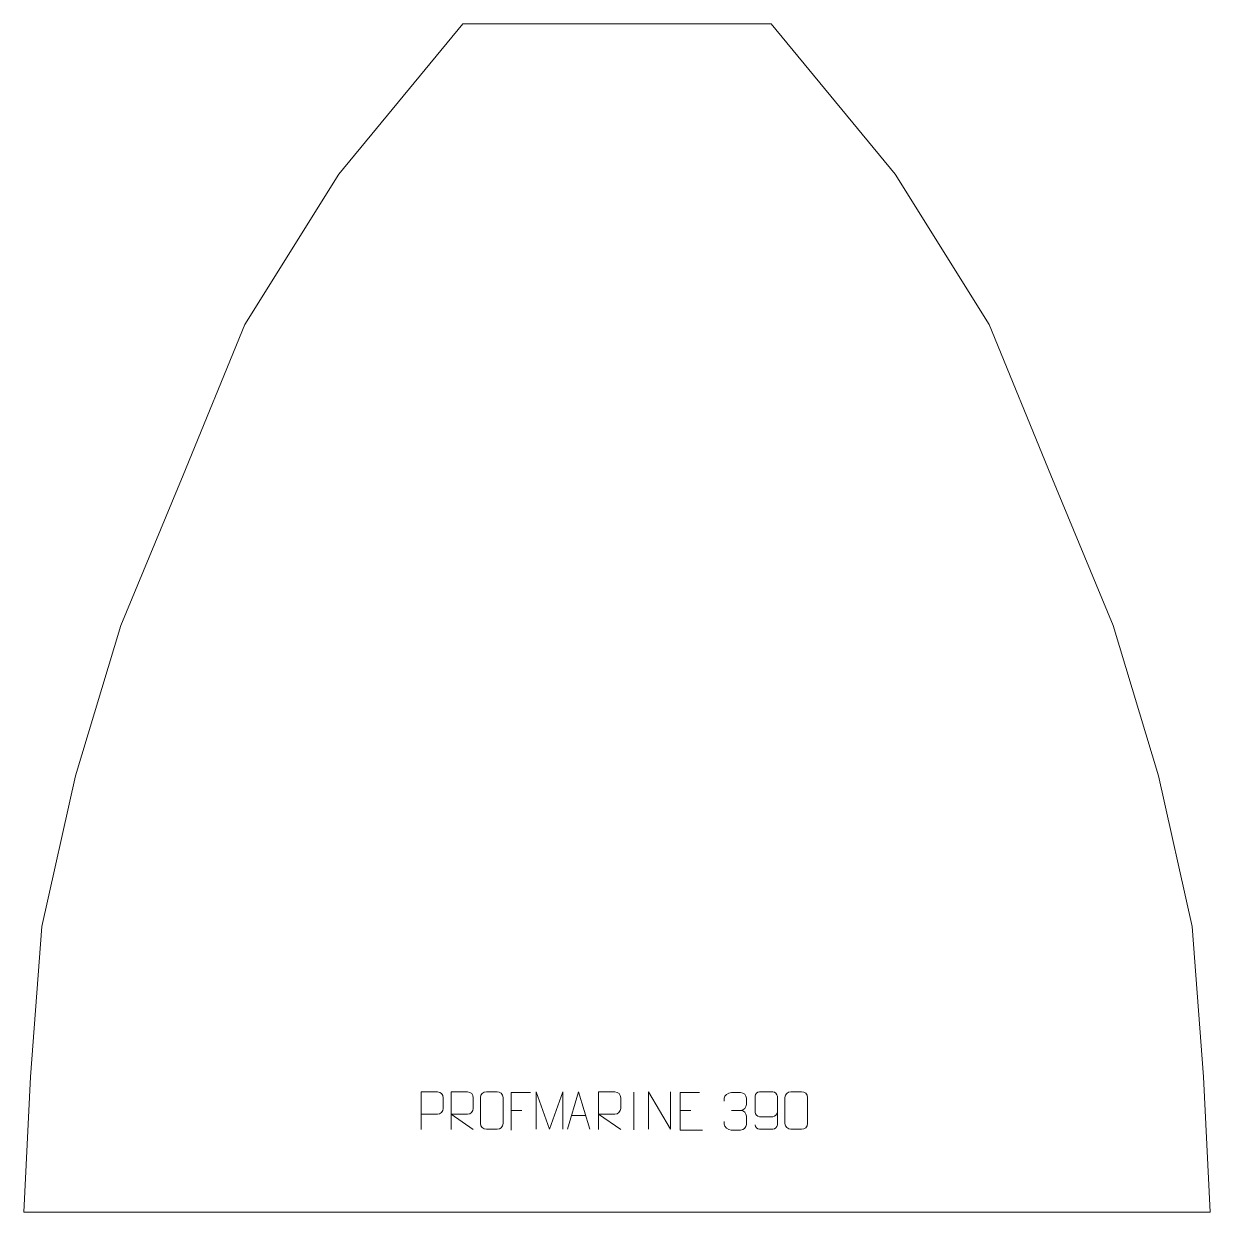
# Model space of a CAD drawing. Header units: millimetres. Extents: x -402 to 387, y 731 to 1521.
import ezdxf

# ---------------------------------------------------------------- set-up
doc = ezdxf.new("R2010")
doc.units = ezdxf.units.MM
doc.header["$MEASUREMENT"] = 0
doc.layers.add('layer 1', color=7, linetype='Continuous')

msp = doc.modelspace()

# ---------------------------------------------------------------- linework, layer by layer
at = {"layer": 'layer 1', "color": 242, "lineweight": 9}
msp.add_open_spline([(-109.653, 1521.2721), (-109.653, 1521.2721), (95.3462, 1521.2721), (95.3462, 1521.2721), (95.3462, 1521.2721), (95.3462, 1521.2721), (177.8471, 1421.2714), (177.8471, 1421.2714), (177.8471, 1421.2714), (177.8471, 1421.2714), (240.3477, 1321.2726), (240.3477, 1321.2726), (240.3477, 1321.2726), (240.3477, 1321.2726), (281.3474, 1221.2719), (281.3474, 1221.2719), (281.3474, 1221.2719), (281.3474, 1221.2719), (322.8471, 1121.2726), (322.8471, 1121.2726), (322.8471, 1121.2726), (322.8471, 1121.2726), (352.8467, 1021.2719), (352.8467, 1021.2719), (352.8467, 1021.2719), (352.8467, 1021.2719), (375.3461, 921.2731), (375.3461, 921.2731), (375.3461, 921.2731), (375.3461, 921.2731), (382.8467, 821.2724), (382.8467, 821.2724), (382.8467, 821.2724), (382.8467, 821.2724), (387.3468, 731.2728), (387.3468, 731.2728), (387.3468, 731.2728), (387.3468, 731.2728), (-401.6521, 731.2728), (-401.6521, 731.2728), (-401.6521, 731.2728), (-401.6521, 731.2728), (-397.1521, 821.2724), (-397.1521, 821.2724), (-397.1521, 821.2724), (-397.1521, 821.2724), (-389.6533, 921.2731), (-389.6533, 921.2731), (-389.6533, 921.2731), (-389.6533, 921.2731), (-367.1534, 1021.2719), (-367.1534, 1021.2719), (-367.1534, 1021.2719), (-367.1534, 1021.2719), (-337.152, 1121.2726), (-337.152, 1121.2726), (-337.152, 1121.2726), (-337.152, 1121.2726), (-295.6527, 1221.2719), (-295.6527, 1221.2719), (-295.6527, 1221.2719), (-295.6527, 1221.2719), (-254.653, 1321.2726), (-254.653, 1321.2726), (-254.653, 1321.2726), (-254.653, 1321.2726), (-192.1525, 1421.2714), (-192.1525, 1421.2714), (-192.1525, 1421.2714), (-192.1525, 1421.2714), (-109.653, 1521.2721), (-109.653, 1521.2721)], degree=3, knots=[0, 0, 0, 0, 0.05263158, 0.05263158, 0.05263158, 0.05263158, 0.10526316, 0.10526316, 0.10526316, 0.10526316, 0.15789474, 0.15789474, 0.15789474, 0.15789474, 0.21052632, 0.21052632, 0.21052632, 0.21052632, 0.26315789, 0.26315789, 0.26315789, 0.26315789, 0.31578947, 0.31578947, 0.31578947, 0.31578947, 0.36842105, 0.36842105, 0.36842105, 0.36842105, 0.42105263, 0.42105263, 0.42105263, 0.42105263, 0.47368421, 0.47368421, 0.47368421, 0.47368421, 0.52631579, 0.52631579, 0.52631579, 0.52631579, 0.57894737, 0.57894737, 0.57894737, 0.57894737, 0.63157895, 0.63157895, 0.63157895, 0.63157895, 0.68421053, 0.68421053, 0.68421053, 0.68421053, 0.73684211, 0.73684211, 0.73684211, 0.73684211, 0.78947368, 0.78947368, 0.78947368, 0.78947368, 0.84210526, 0.84210526, 0.84210526, 0.84210526, 0.89473684, 0.89473684, 0.89473684, 0.89473684, 1, 1, 1, 1], dxfattribs=at)
at = {"layer": 'layer 1', "color": 250, "lineweight": 9}
for points, knots in [([(-137.3621, 786.2559), (-137.3621, 786.2559), (-137.3621, 811.2156), (-137.3621, 811.2156), (-137.3621, 811.2156), (-133.7662, 811.2156), (-130.17, 811.2156), (-126.5738, 811.2156), (-126.5738, 811.2156), (-124.248, 811.1777), (-122.6902, 809.6873), (-122.6944, 807.3205), (-122.6944, 807.3205), (-122.6948, 805.2844), (-122.6948, 802.2243), (-122.6944, 800.1878), (-122.6944, 800.1878), (-122.7009, 798.312), (-124.5136, 796.3696), (-126.5237, 796.3504), (-126.5237, 796.3504), (-126.5237, 796.3504), (-137.3621, 796.3504), (-137.3621, 796.3504)], [0, 0, 0, 0, 0.14285714, 0.14285714, 0.14285714, 0.14285714, 0.28571429, 0.28571429, 0.28571429, 0.28571429, 0.42857143, 0.42857143, 0.42857143, 0.42857143, 0.57142857, 0.57142857, 0.57142857, 0.57142857, 0.71428571, 0.71428571, 0.71428571, 0.71428571, 1, 1, 1, 1]), ([(-117.3602, 786.259), (-117.3602, 786.259), (-117.3602, 811.2125), (-117.3602, 811.2125), (-117.3602, 811.2125), (-113.7654, 811.2125), (-110.1699, 811.2125), (-106.5747, 811.2125), (-106.5747, 811.2125), (-104.2494, 811.1748), (-102.6921, 809.6848), (-102.6962, 807.3184), (-102.6962, 807.3184), (-102.6966, 805.2829), (-102.6966, 802.2235), (-102.6962, 800.1875), (-102.6962, 800.1875), (-102.7027, 798.312), (-104.515, 796.3702), (-106.5245, 796.3511), (-106.5245, 796.3511), (-106.5245, 796.3511), (-117.3602, 796.3511), (-117.3602, 796.3511), (-117.3602, 796.3511), (-117.3602, 796.3511), (-102.7055, 786.259), (-102.7055, 786.259)], [0, 0, 0, 0, 0.125, 0.125, 0.125, 0.125, 0.25, 0.25, 0.25, 0.25, 0.375, 0.375, 0.375, 0.375, 0.5, 0.5, 0.5, 0.5, 0.625, 0.625, 0.625, 0.625, 0.75, 0.75, 0.75, 0.75, 1, 1, 1, 1]), ([(-94.0187, 811.3969), (-91.652, 811.3969), (-89.2849, 811.3969), (-86.9178, 811.3969), (-86.9178, 811.3969), (-84.9368, 811.4325), (-82.9103, 809.9378), (-82.8832, 807.4951), (-82.8832, 807.4951), (-82.8836, 801.7363), (-82.8836, 795.977), (-82.8832, 790.2174), (-82.8832, 790.2174), (-83.0254, 787.8892), (-84.7322, 786.4066), (-86.9178, 786.3957), (-86.9178, 786.3957), (-89.2908, 786.3961), (-91.6638, 786.3961), (-94.0364, 786.3957), (-94.0364, 786.3957), (-95.9953, 786.2901), (-98.0022, 788.1785), (-97.9908, 790.2), (-97.9908, 790.2), (-97.9905, 795.9821), (-97.9905, 801.7637), (-97.9908, 807.545), (-97.9908, 807.545), (-97.9865, 809.6876), (-96.209, 811.4104), (-94.0187, 811.3969)], [0, 0, 0, 0, 0.11111111, 0.11111111, 0.11111111, 0.11111111, 0.22222222, 0.22222222, 0.22222222, 0.22222222, 0.33333333, 0.33333333, 0.33333333, 0.33333333, 0.44444444, 0.44444444, 0.44444444, 0.44444444, 0.55555556, 0.55555556, 0.55555556, 0.55555556, 0.66666667, 0.66666667, 0.66666667, 0.66666667, 0.77777778, 0.77777778, 0.77777778, 0.77777778, 1, 1, 1, 1]), ([(-64.7311, 810.7742), (-64.7311, 810.7742), (-77.6051, 810.7742), (-77.6051, 810.7742), (-77.6051, 810.7742), (-77.6051, 810.7742), (-77.6051, 785.8206), (-77.6051, 785.8206)], [0, 0, 0, 0, 0.33333333, 0.33333333, 0.33333333, 0.33333333, 1, 1, 1, 1]), ([(-60.8635, 786.4156), (-60.8635, 786.4156), (-60.8635, 811.3735), (-60.8635, 811.3735), (-60.8635, 811.3735), (-60.8635, 811.3735), (-51.9384, 786.4156), (-51.9384, 786.4156), (-51.9384, 786.4156), (-51.9384, 786.4156), (-43.1785, 811.373), (-43.1785, 811.373), (-43.1785, 811.373), (-43.1785, 811.373), (-43.1785, 786.4156), (-43.1785, 786.4156)], [0, 0, 0, 0, 0.2, 0.2, 0.2, 0.2, 0.4, 0.4, 0.4, 0.4, 0.6, 0.6, 0.6, 0.6, 1, 1, 1, 1]), ([(-40.0864, 786.4178), (-40.0864, 786.4178), (-32.7154, 811.3713), (-32.7154, 811.3713), (-32.7154, 811.3713), (-32.7154, 811.3713), (-25.1455, 786.4178), (-25.1455, 786.4178)], [0, 0, 0, 0, 0.33333333, 0.33333333, 0.33333333, 0.33333333, 1, 1, 1, 1]), ([(-19.3602, 786.259), (-19.3602, 786.259), (-19.3602, 811.2125), (-19.3602, 811.2125), (-19.3602, 811.2125), (-15.7654, 811.2125), (-12.1699, 811.2125), (-8.5747, 811.2125), (-8.5747, 811.2125), (-6.2494, 811.1748), (-4.6921, 809.6848), (-4.6962, 807.3184), (-4.6962, 807.3184), (-4.6966, 805.2829), (-4.6966, 802.2235), (-4.6962, 800.1875), (-4.6962, 800.1875), (-4.7027, 798.312), (-6.515, 796.3702), (-8.5245, 796.3511), (-8.5245, 796.3511), (-8.5245, 796.3511), (-19.3602, 796.3511), (-19.3602, 796.3511), (-19.3602, 796.3511), (-19.3602, 796.3511), (-4.7055, 786.259), (-4.7055, 786.259)], [0, 0, 0, 0, 0.125, 0.125, 0.125, 0.125, 0.25, 0.25, 0.25, 0.25, 0.375, 0.375, 0.375, 0.375, 0.5, 0.5, 0.5, 0.5, 0.625, 0.625, 0.625, 0.625, 0.75, 0.75, 0.75, 0.75, 1, 1, 1, 1]), ([(13.7422, 786.4178), (13.7422, 786.4178), (13.7422, 811.3713), (13.7422, 811.3713), (13.7422, 811.3713), (13.7422, 811.3713), (28.397, 786.4178), (28.397, 786.4178), (28.397, 786.4178), (28.397, 786.4178), (28.397, 811.3713), (28.397, 811.3713)], [0, 0, 0, 0, 0.25, 0.25, 0.25, 0.25, 0.5, 0.5, 0.5, 0.5, 1, 1, 1, 1]), ([(47.6868, 810.7742), (47.6868, 810.7742), (34.8129, 810.7742), (34.8129, 810.7742), (34.8129, 810.7742), (34.8129, 810.7742), (34.8129, 785.8206), (34.8129, 785.8206), (34.8129, 785.8206), (34.8129, 785.8206), (49.6787, 785.8206), (49.6787, 785.8206)], [0, 0, 0, 0, 0.25, 0.25, 0.25, 0.25, 0.5, 0.5, 0.5, 0.5, 1, 1, 1, 1]), ([(64.1731, 805.1397), (64.1731, 805.1397), (64.1731, 806.9969), (64.1731, 806.9969), (64.1731, 806.9969), (64.1588, 808.7388), (66.8233, 810.8569), (68.8824, 810.8342), (68.8824, 810.8342), (70.9465, 810.8342), (73.0105, 810.8342), (75.0742, 810.8342), (75.0742, 810.8342), (77.2687, 810.843), (78.867, 808.9962), (78.9114, 807.0841), (78.9114, 807.0841), (78.911, 805.649), (78.911, 804.2139), (78.9114, 802.7784), (78.9114, 802.7784), (78.8628, 801.1249), (77.2602, 798.8949), (75.0619, 798.9049), (75.0619, 798.9049), (77.2656, 798.8937), (78.8736, 797.0905), (78.9276, 795.031), (78.9276, 795.031), (78.9272, 793.2463), (78.9272, 791.4616), (78.9276, 789.6765), (78.9276, 789.6765), (78.9377, 787.6151), (76.8828, 785.852), (75.0619, 785.8601), (75.0619, 785.8601), (72.9966, 785.8604), (70.9314, 785.8604), (68.8658, 785.8601), (68.8658, 785.8601), (66.6972, 785.8716), (64.1662, 788.2718), (64.1476, 789.7336), (64.1476, 789.7336), (64.1476, 789.7336), (64.1476, 791.6422), (64.1476, 791.6422)], [0, 0, 0, 0, 0.07692308, 0.07692308, 0.07692308, 0.07692308, 0.15384615, 0.15384615, 0.15384615, 0.15384615, 0.23076923, 0.23076923, 0.23076923, 0.23076923, 0.30769231, 0.30769231, 0.30769231, 0.30769231, 0.38461538, 0.38461538, 0.38461538, 0.38461538, 0.46153846, 0.46153846, 0.46153846, 0.46153846, 0.53846154, 0.53846154, 0.53846154, 0.53846154, 0.61538462, 0.61538462, 0.61538462, 0.61538462, 0.69230769, 0.69230769, 0.69230769, 0.69230769, 0.76923077, 0.76923077, 0.76923077, 0.76923077, 0.84615385, 0.84615385, 0.84615385, 0.84615385, 1, 1, 1, 1]), ([(84.632, 789.3642), (84.6561, 788.0247), (86.0123, 786.3714), (87.5842, 786.4058), (87.5842, 786.4058), (90.569, 786.4061), (93.5542, 786.4061), (96.5396, 786.4058), (96.5396, 786.4058), (97.7587, 786.3908), (99.4869, 787.8284), (99.4919, 789.3642), (99.4919, 789.3642), (99.4916, 795.7246), (99.4916, 802.0854), (99.4919, 808.4462), (99.4919, 808.4462), (99.4872, 809.6091), (97.7587, 811.3802), (96.5396, 811.4046), (96.5396, 811.4046), (93.5542, 811.4043), (90.569, 811.4043), (87.5842, 811.4046), (87.5842, 811.4046), (86.3061, 811.3608), (84.6364, 809.7463), (84.632, 808.4462), (84.632, 808.4462), (84.632, 804.8628), (84.632, 801.2798), (84.632, 797.697), (84.632, 797.697), (84.6705, 796.2188), (86.2532, 794.7859), (87.5842, 794.788), (87.5842, 794.788), (90.569, 794.7877), (93.5542, 794.7877), (96.5396, 794.788), (96.5396, 794.788), (97.8691, 794.783), (99.5121, 796.2902), (99.4704, 797.7188)], [0, 0, 0, 0, 0.08333333, 0.08333333, 0.08333333, 0.08333333, 0.16666667, 0.16666667, 0.16666667, 0.16666667, 0.25, 0.25, 0.25, 0.25, 0.33333333, 0.33333333, 0.33333333, 0.33333333, 0.41666667, 0.41666667, 0.41666667, 0.41666667, 0.5, 0.5, 0.5, 0.5, 0.58333333, 0.58333333, 0.58333333, 0.58333333, 0.66666667, 0.66666667, 0.66666667, 0.66666667, 0.75, 0.75, 0.75, 0.75, 0.83333333, 0.83333333, 0.83333333, 0.83333333, 1, 1, 1, 1]), ([(108.4812, 811.4042), (110.8473, 811.4042), (113.2138, 811.4042), (115.5803, 811.4042), (115.5803, 811.4042), (117.5608, 811.4398), (119.5868, 809.9455), (119.6139, 807.5034), (119.6139, 807.5034), (119.6135, 801.746), (119.6135, 795.9882), (119.6139, 790.23), (119.6139, 790.23), (119.4718, 787.9024), (117.7654, 786.4201), (115.5803, 786.4093), (115.5803, 786.4093), (113.2079, 786.4097), (110.8355, 786.4097), (108.4635, 786.4093), (108.4635, 786.4093), (106.505, 786.3037), (104.4986, 788.1916), (104.51, 790.2126), (104.51, 790.2126), (104.5104, 795.9932), (104.5104, 801.7735), (104.51, 807.5533), (104.51, 807.5533), (104.5143, 809.6953), (106.2914, 811.4178), (108.4812, 811.4042)], [0, 0, 0, 0, 0.11111111, 0.11111111, 0.11111111, 0.11111111, 0.22222222, 0.22222222, 0.22222222, 0.22222222, 0.33333333, 0.33333333, 0.33333333, 0.33333333, 0.44444444, 0.44444444, 0.44444444, 0.44444444, 0.55555556, 0.55555556, 0.55555556, 0.55555556, 0.66666667, 0.66666667, 0.66666667, 0.66666667, 0.77777778, 0.77777778, 0.77777778, 0.77777778, 1, 1, 1, 1])]:
    msp.add_open_spline(points, degree=3, knots=knots, dxfattribs=at)
for points in [[(4.1137, 811.0328), (4.1137, 811.0328), (4.1137, 786.0587), (4.1137, 786.0587)], [(-77.6051, 798.8945), (-77.6051, 798.8945), (-70.437, 798.8945), (-70.437, 798.8945)], [(34.8129, 798.8945), (34.8129, 798.8945), (41.981, 798.8945), (41.981, 798.8945)], [(68.8828, 798.8945), (68.8828, 798.8945), (75.0792, 798.8945), (75.0792, 798.8945)], [(-37.3638, 795.6672), (-37.3638, 795.6672), (-27.8681, 795.6672), (-27.8681, 795.6672)]]:
    msp.add_open_spline(points, degree=3, dxfattribs=at)

doc.saveas('drawing.dxf')
